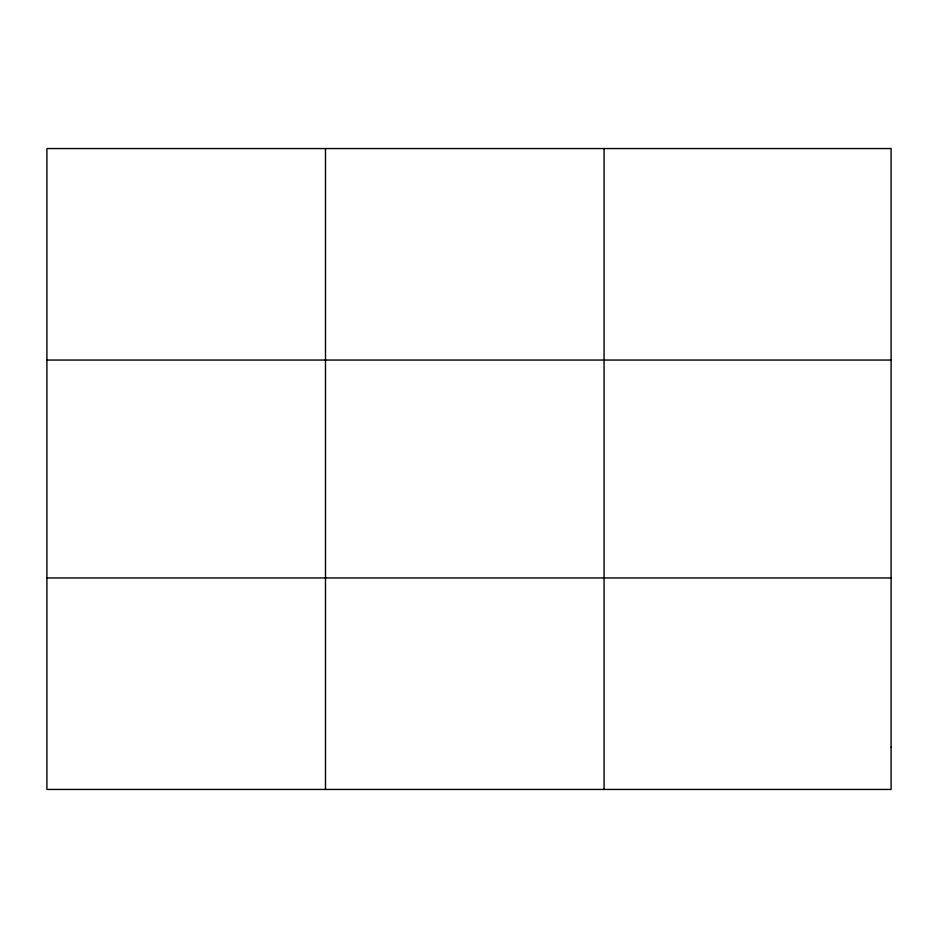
<?xml version="1.0" encoding="UTF-8"?>
<svg xmlns="http://www.w3.org/2000/svg" width="938" height="938" viewBox="0 0 938 938"><rect width="100%" height="100%" fill="white"/><g stroke="black" fill="none" stroke-linecap="round" stroke-linejoin="round"><path stroke-width="1.41" d="M325.486 789.444L325.486 148.556M604.072 789.444L604.072 148.556M46.9 360.051L891.1 360.051M46.9 577.949L891.1 577.949M891.1 747.14L891.1 789.444L46.9 789.444L46.9 148.556L891.1 148.556L891.1 747.14"/></g></svg>
